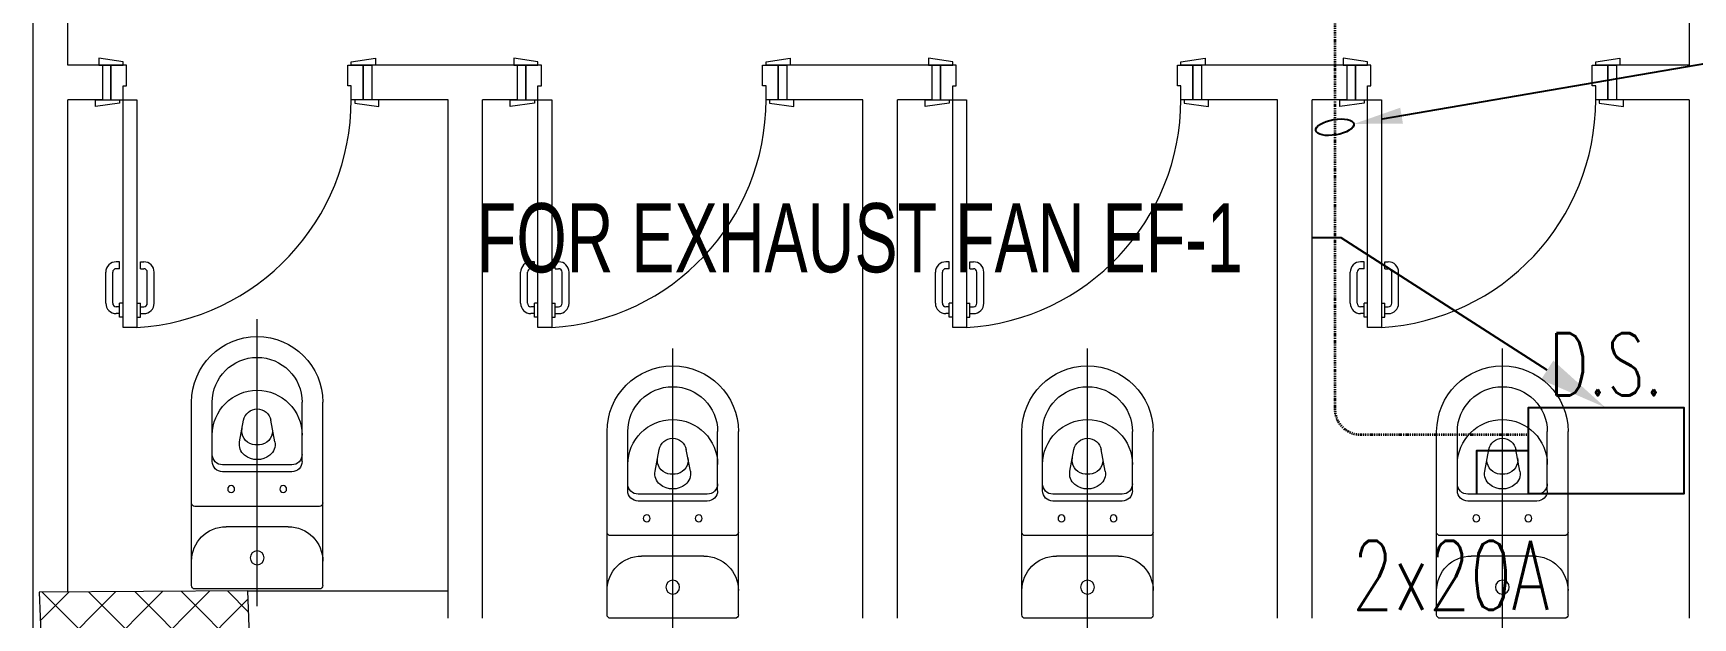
# Model space of a CAD drawing. Extents: x -178977 to 231842, y -29287 to 19916.
# Drawn here: x 5386 to 10187, y -12829 to -11137 of the extents above; entities that cross this region are included whole.
import ezdxf
from ezdxf import colors
from ezdxf.entities.mleader import LeaderData, LeaderLine
from ezdxf.enums import TextEntityAlignment as Align
from ezdxf.math import Vec2, Vec3

# ---------------------------------------------------------------- set-up
doc = ezdxf.new("R2010")
doc.units = 0
doc.header["$LTSCALE"] = 0.25
doc.linetypes.add('DASHDOT', pattern=[25.4, 12.7, -6.35, 0, -6.35])
for name, color, linetype, lineweight in [('01-First Floor-FUR$0$C-HYDR-CTCH', 251, 'Continuous', 5), ('01-First Floor-FUR$0$Hatch', 252, 'Continuous', 5), ('01-First Floor-FUR$0$SANIT', 250, 'Continuous', 5), ('01-First Floor-FUR$0$Walls', 251, 'Continuous', 5), ('01-First Floor-FUR$0$Wooden Joinery', 251, 'Continuous', 5), ('E-LITE-CIRC', 6, 'Continuous', 25), ('E-LITE-CLNG-CNDT', 6, 'DASHDOT', 35), ('E-POWR-CIRC-NUMB', 6, 'Continuous', 25), ('E-POWR-CLNG-CNDT', 6, 'DASHDOT', 35), ('E-POWR-CTRL-NUMB', 6, 'Continuous', 25), ('E-POWR-TEXT', 6, 'Continuous', 25)]:
    doc.layers.add(name, color=color, linetype=linetype, lineweight=lineweight)
doc.layers.add('E-POWR-IDEN', color=101, linetype='Continuous')
doc.layers.add('e-powr-swch @ 100', color=191, linetype='Continuous')
doc.styles.add('DC_Elc_Romans', font='elc_romans.shx', dxfattribs={"width": 0.7})
doc.styles.add('DC_SIMPLEX', font='SIMPLEX.shx', dxfattribs={"width": 0.7})

# ---------------------------------------------------------------- blocks, each defined once
blk = doc.blocks.new('01-First Floor-FUR$0$A$C72370EFE')
at = {"layer": '01-First Floor-FUR$0$Wooden Joinery'}
for p, q in [((-0.01, -0.04), (-0.02, -0.04)), ((-0.01, -0.03), (-0.01, -0.07)), ((0, -0.03), (-0.01, -0.03)), ((0.04, -0.03), (0.05, -0.03)), ((0.05, -0.03), (0.05, -0.07)), ((0.05, -0.04), (0.06, -0.04)), ((-0.05, -0.07), (-0.05, -0.16)), ((-0.03, -0.07), (-0.03, -0.16)), ((-0.01, -0.06), (-0.02, -0.06)), ((0, -0.07), (-0.01, -0.07)), ((0.04, -0.07), (0.05, -0.07)), ((0.05, -0.06), (0.06, -0.06)), ((0.07, -0.07), (0.07, -0.16)), ((0.09, -0.07), (0.09, -0.16)), ((-0.01, -0.17), (-0.02, -0.17)), ((-0.01, -0.19), (-0.02, -0.19)), ((-0.01, -0.17), (-0.01, -0.19)), ((0.05, -0.17), (0.06, -0.17)), ((0.05, -0.17), (0.05, -0.19)), ((0.05, -0.19), (0.06, -0.19))]:
    blk.add_line(p, q, dxfattribs=at)
for centre, radius, start, end in [((-0.02, -0.07), 0.03, 90, 180), ((0.06, -0.07), 0.03, 0, 90), ((-0.02, -0.07), 0.01, 90, 180), ((0.06, -0.07), 0.01, 0, 90), ((-0.02, -0.16), 0.03, 180, 270), ((-0.02, -0.16), 0.01, 180, 270), ((0.06, -0.16), 0.01, 270, 0), ((0.06, -0.16), 0.03, 270, 0)]:
    blk.add_arc(centre, radius, start, end, dxfattribs=at)
blk = doc.blocks.new('01-First Floor-FUR$0$A$C268A7CF0')
at = {"layer": '01-First Floor-FUR$0$Wooden Joinery'}
for points in [[(80, 758.8), (80, 768.8), (10, 778.8), (10, 758.8)], [(740, 758.8), (740, 768.8), (810, 778.8), (810, 758.8)], [(70, 658.8), (70, 648.8), (0, 638.8), (0, 658.8)], [(120, 658.8), (120, 0), (80, 0), (80, 658.8)], [(750, 658.8), (750, 648.8), (820, 638.8), (820, 658.8)]]:
    blk.add_lwpolyline(points, close=True, dxfattribs=at)
for points in [[(45, 658.8), (45, 758.8), (20, 758.8), (20, 658.8), (45, 658.8)], [(45, 658.8), (80, 658.8), (80, 698.8), (90, 698.8), (90, 758.8), (45, 758.8), (45, 658.8)], [(775, 658.8), (740, 658.8), (740, 698.8), (730, 698.8), (730, 758.8), (775, 758.8), (775, 658.8)], [(775, 658.8), (775, 758.8), (800, 758.8), (800, 658.8), (775, 658.8)]]:
    blk.add_lwpolyline(points, dxfattribs=at)
blk.add_arc((80, 658.8), 660, 273.4748, 0, dxfattribs=at)
at = {"layer": '01-First Floor-FUR$0$Wooden Joinery', "xscale": 999.9999999998854, "yscale": 999.9999999998854, "zscale": 999.9999999998854, "rotation": 180}
blk.add_blockref('01-First Floor-FUR$0$A$C72370EFE', (120, 0), dxfattribs=at)
blk = doc.blocks.new('01-First Floor-FUR$0$WC manta')
at = {"layer": '01-First Floor-FUR$0$SANIT'}
for p, q in [((-0.13, 0.18), (-0.13, -0.18)), ((-0.12, 0.19), (0.41, 0.19)), ((0.109, 0.18), (0.109, -0.18)), ((0.209, 0.1), (0.209, -0.1)), ((0.229, 0.1), (0.229, -0.1)), ((0.239, 0.13), (0.41, 0.13)), ((0.05, 0.09), (0.05, -0.09)), ((0.2955, 0.051), (0.3581, 0.0393)), ((-0.18, 0), (0.65, 0)), ((0.2955, -0.051), (0.3581, -0.0393)), ((0.239, -0.13), (0.41, -0.13)), ((-0.12, -0.19), (0.41, -0.19))]:
    blk.add_line(p, q, dxfattribs=at)
for centre, radius in [((0.159, 0.0752), 0.01), ((-0.04, 0), 0.02), ((0.159, -0.0753), 0.01)]:
    blk.add_circle(centre, radius, dxfattribs=at)
for centre, radius, start, end in [((-0.12, 0.18), 0.01, 90, 180), ((-0.05, 0.09), 0.1, 0, 90), ((0.119, 0.18), 0.01, 90, 180), ((0.41, 0), 0.19, 270, 90), ((0.239, 0.1), 0.03, 90, 180), ((0.259, 0.1), 0.03, 90, 180), ((0.3147, 0), 0.13, 270, 90), ((0.41, 0), 0.13, 270, 90), ((0.2882, 0.0117), 0.04, 79.4289, 141.525), ((0.3029, 0), 0.0588, 141.525, 218.475), ((0.3454, 0), 0.0588, 166.4176, 193.5824), ((0.3271, 0.0044), 0.04, 79.4289, 166.4176), ((0.3507, 0), 0.04, 280.5711, 79.4289), ((0.2882, -0.0117), 0.04, 218.475, 280.5711), ((0.3271, -0.0044), 0.04, 193.5824, 280.5711), ((-0.05, -0.09), 0.1, 270, 0), ((0.239, -0.1), 0.03, 180, 270), ((0.259, -0.1), 0.03, 180, 270), ((-0.12, -0.18), 0.01, 180, 270), ((0.119, -0.18), 0.01, 180, 270)]:
    blk.add_arc(centre, radius, start, end, dxfattribs=at)
blk = doc.blocks.new('01-First Floor-FUR')
at = {"layer": '01-First Floor-FUR$0$Hatch'}
h = blk.add_hatch(dxfattribs=at)
h.set_pattern_fill('ANSI37', color=256, scale=30)
h.set_pattern_definition([(45, (-1823.345, -13062.25), (-67.35192, 67.35192), []), (135, (-1823.345, -13062.25), (-67.35192, -67.35192), [])])
h.paths.add_polyline_path([(49129.3, 8855.6), (48525.4, 8847.5), (48529.3, 8559.1), (49133.2, 8567.2)])
h.paths.add_polyline_path([(41968.6, 8847.9), (41385, 8842.5), (41365.1, 8551.1), (41948.6, 8556.5)])
h.paths.add_polyline_path([(27591.6, 8840.5), (26992.5, 8836.4), (26986.8, 8543.4), (27585.9, 8547.5)])
h.paths.add_polyline_path([(34776.8, 8842.7), (34175.6, 8835.2), (34167.4, 8549.5), (34768.6, 8557)])
h.paths.add_polyline_path([(20372.4, 8849.8), (19765.9, 8827.9), (19780.4, 8535.4), (20386.9, 8557.2)])
h.paths.add_polyline_path([(13635.8, 8839.4), (12413.8, 8863.3), (12407.4, 8567.2), (13629.3, 8543.3)])
h.paths.add_polyline_path([(13649.8, 1639.3), (12434.8, 1623.6), (12421.4, 1331.2), (13636.4, 1346.9)])
h.paths.add_polyline_path([(13623.8, -5553.9), (12420.7, -5569.8), (12415, -5862.9), (13618.1, -5846.9)])
h.paths.add_polyline_path([(13642.3, -12752.6), (12445.6, -12764), (12448.4, -13058.5), (13645.1, -13047)])
h.paths.add_polyline_path([(6007.3, -12750.5), (5403.7, -12754.2), (5414.4, -13039.6), (6017.9, -13035.9)])
h.paths.add_polyline_path([(5991.8, -5552.5), (5395, -5550.9), (5394.9, -5852.1), (5991.7, -5853.6)])
h.paths.add_polyline_path([(6001.7, 1637.1), (5382.4, 1638.3), (5371.8, 1335.4), (5991.1, 1334.1)])
h.paths.add_polyline_path([(5978.4, 8816.5), (5377.7, 8830.9), (5374.1, 8541.3), (5974.8, 8526.8)])
h.paths.add_polyline_path([(-1220.7, 8814.6), (-1823.3, 8837.3), (-1821.5, 8549), (-1218.8, 8526.3)])
h.paths.add_polyline_path([(-1213, -5563.7), (-1815, -5570.7), (-1811.6, -5862.3), (-1209.6, -5855.3)])
h.paths.add_polyline_path([(-1195.5, -12758.3), (-1793.9, -12759.3), (-1789, -13060), (-1190.6, -13059)])
h.paths.add_polyline_path([(20391.2, -12745), (19785.5, -12758), (19791.3, -13059.2), (20396.9, -13046.2)])
h.paths.add_polyline_path([(20384.7, -5552.6), (19790.3, -5570.1), (19792.4, -5866.7), (20386.8, -5849.1)])
h.paths.add_polyline_path([(20376, 1655.5), (19777, 1647.8), (19781.1, 1347.6), (20380, 1355.3)])
h.paths.add_polyline_path([(27576.3, 1640.2), (26974.4, 1644.9), (26978.6, 1352.8), (27580.6, 1348.1)])
h.paths.add_polyline_path([(27580.1, -5542.5), (26976.2, -5560), (26989.7, -5860.1), (27589.8, -5839.1)])
h.paths.add_polyline_path([(27596.2, -12758.5), (26992.3, -12751.9), (26990, -13037.6), (27593.8, -13044.2)])
h.paths.add_polyline_path([(34794.7, -12748), (34197.4, -12762.6), (34206.4, -13062.3), (34803.7, -13047.7)])
h.paths.add_polyline_path([(34787.4, -5559.7), (34186.1, -5557.7), (34187.2, -5855), (34788.5, -5856.9)])
h.paths.add_polyline_path([(34750.9, 1644.2), (34170.1, 1648.9), (34189.8, 1359), (34770.6, 1354.3)])
h.paths.add_polyline_path([(41954.3, 1643.4), (41356.7, 1657.2), (41358.7, 1365.3), (41956.3, 1351.5)])
h.paths.add_polyline_path([(41955.3, -5555.1), (41386.9, -5562.7), (41388.7, -5856.9), (41957.1, -5849.3)])
h.paths.add_polyline_path([(41992.3, -12752.3), (41387.1, -12754.9), (41388.4, -13059.5), (41993.7, -13056.8)])
h.paths.add_polyline_path([(49166.6, -12752.8), (48578.6, -12736.7), (48565.4, -13043.9), (49153.3, -13060)])
h.paths.add_polyline_path([(49150.8, -5553.4), (48547.6, -5552.3), (48545.6, -5848.8), (49148.8, -5849.9)])
at = {"layer": '01-First Floor-FUR$0$C-HYDR-CTCH', "elevation": 0, "flags": 128}
blk.add_lwpolyline([(5414.4, -13039.6), (6017.9, -13035.9), (6007.3, -12750.5), (5403.7, -12754.2), (5414.4, -13039.6)], dxfattribs=at)
at = {"layer": '01-First Floor-FUR$0$Walls'}
for p, q in [((5386, -13060), (5386, -9110)), ((5486, -11230), (5486, -10080)), ((10176, -10080), (10176, -11230)), ((5586, -11230), (5486, -11230)), ((5586, -11230), (5586, -11330)), ((6366, -11230), (6366, -11330)), ((6786, -11230), (6366, -11230)), ((6786, -11230), (6786, -11330)), ((7986, -11230), (7566, -11230)), ((7566, -11230), (7566, -11330)), ((7986, -11230), (7986, -11330)), ((9186, -11230), (8766, -11230)), ((8766, -11230), (8766, -11330)), ((9186, -11230), (9186, -11330)), ((10176, -11230), (9966, -11230)), ((9966, -11230), (9966, -11330)), ((5486, -12753.7), (5486, -11330)), ((5586, -11330), (5486, -11330)), ((6586, -11330), (6366, -11330)), ((6586, -12830), (6586, -11330)), ((6786, -11330), (6686, -11330)), ((6686, -12830), (6686, -11330)), ((7786, -11330), (7566, -11330)), ((7786, -12830), (7786, -11330)), ((7886, -12830), (7886, -11330)), ((7986, -11330), (7886, -11330)), ((8986, -11330), (8766, -11330)), ((8986, -12830), (8986, -11330)), ((9086, -12830), (9086, -11330)), ((9186, -11330), (9086, -11330)), ((10176, -11330), (9966, -11330)), ((10176, -11330), (10176, -12830)), ((6007.3, -12750.5, 0), (6586, -12750.5))]:
    blk.add_line(p, q, dxfattribs=at)
at = {"layer": '01-First Floor-FUR$0$SANIT', "xscale": -999.9999999999995, "yscale": 999.9999999999995, "zscale": 999.9999999999995, "rotation": 270}
for p in [(6034, -12615.2), (7236, -12700), (8436, -12700), (9636, -12700)]:
    blk.add_blockref('01-First Floor-FUR$0$WC manta', p, dxfattribs=at)
at = {"layer": '01-First Floor-FUR$0$Wooden Joinery'}
for p in [(5566, -11988.8), (6766, -11988.8), (7966, -11988.8), (9166, -11988.8)]:
    blk.add_blockref('01-First Floor-FUR$0$A$C268A7CF0', p, dxfattribs=at)
blk = doc.blocks.new('*U133')
blk.add_lwpolyline([(-2.25, -2.5), (-2.25, 0), (2.25, 0), (2.25, -2.5)], close=True)
blk.add_lwpolyline([(-2.25, -1.25), (-3.75, -1.25), (-3.75, -2.5)])
at = {"layer": 'E-POWR-CIRC-NUMB', "style": 'DC_SIMPLEX', "width": 0.7, "flags": 8}
blk.add_attdef('CIRCUIT', (4.233, 3.688), '', height=2, rotation=360, dxfattribs=at)
at = {"layer": 'E-POWR-CTRL-NUMB', "style": 'DC_SIMPLEX', "width": 0.7, "flags": 8}
blk.add_attdef('AMPER', text='', height=2, rotation=360, dxfattribs=at).set_placement((4.233, 1.25), align=Align.MIDDLE_LEFT)
at = {"layer": 'E-POWR-IDEN', "style": 'DC_SIMPLEX', "width": 0.7, "flags": 8}
blk.add_attdef('TYPE', text='', height=1.8, rotation=180, dxfattribs=at).set_placement((0, -1.25), align=Align.MIDDLE_CENTER)
blk = doc.blocks.new('ARR0W')
at = {"color": 45}
blk.add_ellipse((0, 0), major_axis=(0.4, 0), ratio=0.4, dxfattribs=at)
at = {"color": 45, "ltscale": 0.5}
blk.add_solid([(-1.4, 0.167), (-0.4, 0), (-1.4, -0.167)], dxfattribs=at)

msp = doc.modelspace()

# ---------------------------------------------------------------- linework, layer by layer
at = {"layer": 'E-POWR-CLNG-CNDT', "elevation": 14.8}
msp.add_lwpolyline([(9151.4, -1260), (9151.4, -12223.7, 0.414214), (9226.4, -12298.7), (9711.2, -12298.7)], format="xyb", dxfattribs=at)

# ---------------------------------------------------------------- block references
at = {"layer": 'E-LITE-CLNG-CNDT'}
msp.add_blockref('01-First Floor-FUR', (0, 0), dxfattribs=at)
at = {"layer": 'e-powr-swch @ 100'}
ref = msp.add_blockref('*U133', (9936.2, -12220.2, -0.1), dxfattribs=dict(at, xscale=100, yscale=100, zscale=100))
ref.add_attrib('TYPE', 'D.S.', dxfattribs={"layer": 'E-POWR-IDEN', "height": 180, "rotation": 360, "style": 'DC_SIMPLEX', "width": 0.7, "flags": 8}).set_placement((9936.2, -12095.2, -0.1), align=Align.MIDDLE_CENTER)
ref.add_attrib('AMPER', '2x20A', dxfattribs={"layer": 'E-POWR-CTRL-NUMB', "height": 200, "rotation": 360, "style": 'DC_SIMPLEX', "width": 0.7, "flags": 8}).set_placement((9201.2, -12705.7, -0.1), align=Align.MIDDLE_LEFT)

# ---------------------------------------------------------------- leaders
at = {"layer": 'E-LITE-CIRC'}
ml = msp.add_multileader_mtext('Standard', dxfattribs=at)
ml.set_content('{\\Fdc_el_romans|c0;\\W0.8;TO\\Fromans|c0; \\Fsimplex|c0;PP-F1/M11}', color=256, style='DC_SIMPLEX')
ml.set_leader_properties()
ml.set_arrow_properties(name='ARR0W')
ml.build(insert=Vec2(0, 0))
ml.multileader.update_dxf_attribs({"dogleg_length": 200, "arrow_head_size": 140, "scale": 100})
ctx = ml.context
ctx.base_point, ctx.scale, ctx.char_height, ctx.arrow_head_size, ctx.landing_gap_size, ctx.plane_origin, ctx.plane_x_axis, ctx.plane_y_axis = Vec3(10957.9, -11116.8, -0.1), 100, 200, 140, 140, Vec3(17822, -2951.6, -0.1), Vec3(1, -0.000001, 0), Vec3(0.000001, 1, 0)
notes = []
notes.append((ctx, [(0, (1, 1, 0), (10849.1, -11116.8, -0.1), (1, -0.000001, 0), 108.8, [(0, [(9151.4, -11409.4, -0.1)], 0, [])])]))
ctx.mtext.insert, ctx.mtext.text_direction, ctx.mtext.rotation, ctx.mtext.flow_direction = Vec3(11097.9, -10983.5, -0.1), Vec3(1, -0.000001, 0), 6.283185, 5
at = {"layer": 'E-POWR-TEXT'}
ml = msp.add_multileader_mtext('Standard', dxfattribs=at)
ml.set_content('FOR EXHAUST FAN EF-1', color=256, style='DC_Elc_Romans')
ml.set_leader_properties(color=45)
ml.build(insert=Vec2(0, 0))
ml.multileader.update_dxf_attribs({"dogleg_length": 2, "arrow_head_size": 200, "scale": 100})
ctx = ml.context
ctx.base_point, ctx.scale, ctx.char_height, ctx.arrow_head_size, ctx.landing_gap_size, ctx.plane_origin = Vec3(6078.3, -11729.2, -0.1), 100, 200, 200, 200, Vec3(7751.1, -13297.4, -0.1)
ctx.text_align_type = 2
notes.append((ctx, [(1, (1, 1, 0), (9169.7, -11729.2, -0.1), (-1, 0), 84.7, [(0, [(9934, -12220.2, -0.1)], 0, [])])]))
ctx.mtext.insert, ctx.mtext.alignment, ctx.mtext.flow_direction = Vec3(8885, -11629.2, -0.1), 3, 5
for ctx, leaders in notes:
    for number, flags, end, landing, length, lines in leaders:
        leader = LeaderData()
        leader.index, (leader.has_last_leader_line, leader.has_dogleg_vector, leader.attachment_direction) = number, flags
        leader.last_leader_point, leader.dogleg_vector, leader.dogleg_length = Vec3(end), Vec3(landing), length
        for number, points, colour, breaks in lines:
            line = LeaderLine()
            line.index, line.vertices, line.color, line.breaks = number, Vec3.list(points), colors.encode_raw_color(colour), breaks
            leader.lines.append(line)
        ctx.leaders.append(leader)

doc.saveas('drawing.dxf')
